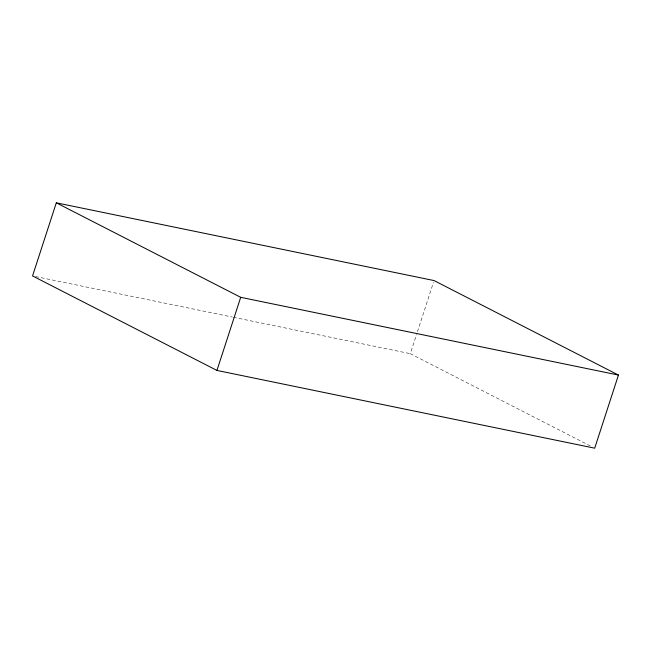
<?xml version="1.0" encoding="UTF-8"?>
<svg xmlns="http://www.w3.org/2000/svg" width="651" height="651" viewBox="0 0 651 651"><rect width="100%" height="100%" fill="white"/><g stroke="black" fill="none" stroke-linecap="round" stroke-linejoin="round"><path stroke-width="0.49" stroke-dasharray="3.25 2.44" d="M590.302 445.935L410.301 353.68L416.534 334.484M417.429 331.741L433.46 282.396M35.528 276.545L232.358 317.053M233.351 317.265L410.301 353.68"/><path stroke-width="0.98" d="M56.303 202.819L32.55 275.934L216.946 370.435L594.697 448.181L618.45 375.066L434.054 280.565L56.303 202.819L240.699 297.32L618.45 375.066M216.946 370.435L240.699 297.32"/></g></svg>
